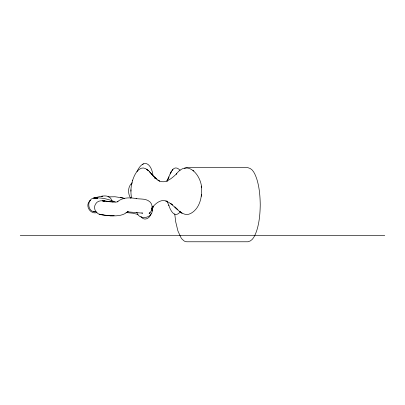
<?xml version="1.0" encoding="UTF-8"?>
<svg xmlns="http://www.w3.org/2000/svg" width="405" height="405" viewBox="0 0 405 405"><rect width="100%" height="100%" fill="white"/><g stroke="black" fill="none" stroke-linecap="round" stroke-linejoin="round"><path stroke-width="0.61" d="M136.794 212.311C139.249 221.388 154.781 217.718 151.88 208.367M131.539 197.787C130.415 191.929 130.835 185.794 132.683 180.129M130.921 191.201L130.947 189.773M165.751 201.037L169.199 202.647L172.429 204.91L170.748 203.649L177.906 209.841L174.833 206.94C178.782 211.197 184.715 216.953 190.917 213.349C198.683 209.076 201.563 199.569 201.619 191.201C203.047 177.471 188.34 157.818 176.155 174.201L176.565 173.811C171.771 178.352 164.673 184.837 157.854 180.164L159.484 181.116L155.014 177.77L156.487 179.101L153.743 176.469L155.186 177.942L151.303 173.755M201.234 196.329L201.467 194.385M153.095 206.317L152.26 210.023M131.853 183.131L131.539 184.619M132.45 180.848C134.065 176.043 136.252 170.383 141.239 168.227C146.362 166.713 149.936 172.388 152.852 175.527L149.465 171.725M149.966 212.23L149.101 213.84C152.31 210.797 153.46 205.244 149.992 201.928C146.301 198.364 140.717 199.3 136.07 198.607L136.738 198.673C130.147 197.422 122.821 197.124 117.445 201.736L118.017 201.563C116.478 203.507 95.798 199.002 104.829 201.508M151.1 213.481C150.209 218.28 144.043 221.626 140.925 216.467M166.976 181.258C169.523 176.742 172.414 162.324 180.088 170.292M166.966 181.283L168.895 177.02L167.052 181.03M168.748 177.339L168.895 177.02M115.238 202.039C109.087 199.29 102.278 197.66 95.519 197.863C86.032 197.539 86.817 213.197 96.263 211.78M170.976 172.312L171.274 171.674L170.206 173.958M136.93 171.695C143.456 157.682 151.617 163.291 153.095 176.079M90.543 200.328C84.21 204.859 90.118 214.903 97.068 212.549M172.555 169.71L172.09 170.308L172.94 169.224M151.657 208.261C155.323 203.599 161.322 198.035 167.554 201.761M127.874 211.597C127.742 211.704 127.61 211.739 127.448 211.79C121.191 217.728 109.239 215.794 100.597 214.528C95.793 214.027 92.912 208.013 95.6 203.968C98.066 199.635 103.341 200.672 107.345 201.467M89.505 201.315L90.578 200.293M180.088 212.114C174.373 218.66 170.221 209.998 168.748 205.067L168.895 205.381L166.789 200.804M142.565 164.481L143.416 163.838M132.303 182.782C127.651 186.285 127.55 193.889 130.85 198.364M102.192 196.44L102.835 196.177L102.262 196.41M111.142 201.979L111.618 201.766M102.536 196.283L102.06 196.435M102.035 196.44L101.204 196.693M96.81 197.969L97.757 197.696M184.376 168.308L186.614 167.69L247.941 167.69C253.064 168.607 255.039 174.241 256.643 178.539C259.362 186.978 260.116 195.909 260.243 204.733C260.116 213.551 259.362 222.482 256.643 230.926C255.039 235.219 253.064 240.859 247.941 241.775L186.614 241.775L184.376 241.152L182.083 239.173L180.964 237.634L177.911 230.926L175.684 221.743L174.752 213.977M102.632 214.458L101.164 214.589L102.936 214.432L101.108 214.574L99.134 214.164M93.747 198.116C99.438 196.82 109.502 192.648 111.982 200.971M114.185 215.637C111.486 216.488 94.102 214.027 102.966 214.432L100.982 214.589L102.409 214.508M95.003 197.918L97.716 198.278L95.064 197.908M93.793 198.111L95.413 197.863L93.95 198.091M102.197 214.544L101.417 214.589L102.126 214.554M101.625 214.584L101.918 214.574L100.46 214.503L102.019 214.569L101.417 214.589M101.913 214.574C100.465 214.604 102.743 214.564 101.473 214.584M108.196 196.881L115.071 196.759L122.593 197.939M101.731 214.584L102.009 214.564M128.365 211.754L127.312 211.82L142.742 213.157L141.866 212.959M20.25 235.533L384.75 235.533M101.24 214.579L101.559 214.584M95.043 197.918L97.752 198.288M101.088 214.574L100.445 214.503L101.397 214.584M112.519 201.943L113.152 201.979L112.818 201.958M109.35 215.713L111.036 215.84M110.59 201.867L107.851 201.533M125.95 212.539L132.789 213.212L138.019 214.458M104.647 201.437L102.678 200.753L104.779 201.503M102.627 200.743L102.941 200.799L102.678 200.753M124.507 198.293L120.503 197.529M102.607 200.738L104.617 201.417L103.214 200.834L104.095 201.113M93.216 211.461L94.583 211.774M104.004 201.113L103.26 200.875L104.525 201.361L104.303 201.239M103.609 200.971L104.05 201.133M103.746 201.017L104.232 201.204M108.651 196.638L108.014 196.319M192.927 170.343L193.873 171.031M154.32 177.805L155.444 178.63M201.234 186.077L201.437 187.814L201.275 186.386M152.123 209.674L152.123 211.111M153.08 206.378L152.766 207.978L153.08 206.373M100.764 214.544L100.44 214.503L100.764 214.544M181.936 213.121L179.795 211.577L181.936 213.121M147.334 169.73L146.706 169.239L148.276 170.49L147.334 169.73"/></g></svg>
